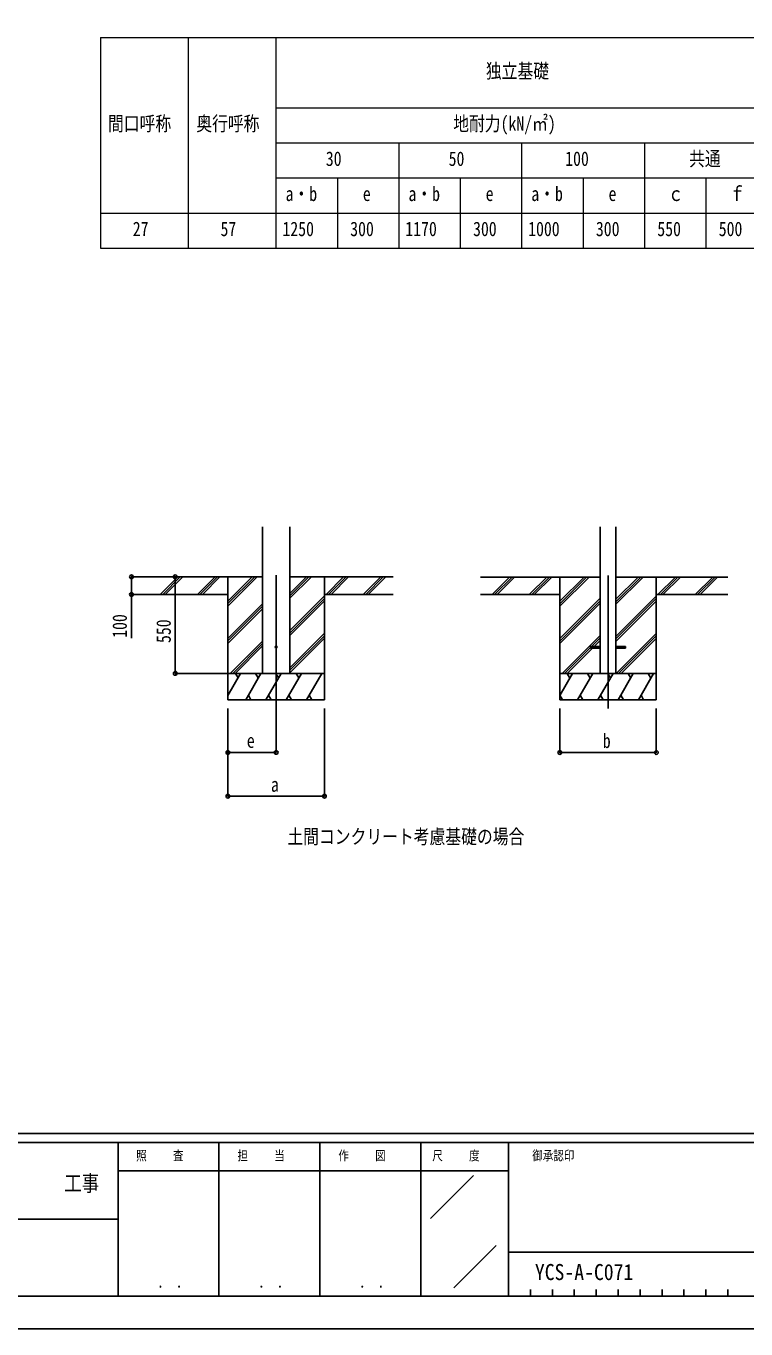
# Model space of a CAD drawing. Units: millimetres, scale not verified. Extents: x -10512 to 10512, y -7425 to 7425.
# Drawn here: x 2714 to 6816, y -7425 to -3 of the extents above; entities that cross this region are included whole.
import ezdxf
from ezdxf.enums import TextEntityAlignment as Align

# ---------------------------------------------------------------- set-up
doc = ezdxf.new("R2010")
doc.units = ezdxf.units.MM
doc.header["$LTSCALE"] = 30
doc.layers.add('0-1_TABLE1', color=7, linetype='Continuous', lineweight=18)
for name, color, linetype in [('0-2_USER1', 3, 'Continuous'), ('0-3_YKK_12', 2, 'Continuous'), ('0-4_YKK_13', 4, 'Continuous'), ('0-5_YKK_A1', 4, 'Continuous'), ('0-6_YKK_D', 6, 'Continuous'), ('0-7_YKK_ZWAK', 7, 'Continuous')]:
    doc.layers.add(name, color=color, linetype=linetype)
doc.styles.add('ＭＳ ゴシック', font='')
doc.styles.get('ＭＳ ゴシック').set_extended_font_data('MS Gothic')

msp = doc.modelspace()

# ---------------------------------------------------------------- linework, layer by layer
at = {"layer": '0-1_TABLE1'}
for p, q in [((3137.55, -68.6), (9737.55, -68.6)), ((3137.55, -68.6), (3137.55, -1268.6)), ((3637.55, -68.6), (3637.55, -1268.6)), ((4137.55, -468.6), (9737.55, -468.6)), ((4137.55, -668.6), (9737.55, -668.6)), ((4137.55, -868.6), (9737.55, -868.6)), ((4487.55, -868.6), (4487.55, -1268.6)), ((5187.55, -868.6), (5187.55, -1268.6)), ((5887.55, -868.6), (5887.55, -1268.6))]:
    msp.add_line(p, q, dxfattribs=at)
for points in [[(4137.55, -68.6), (4137.55, -468.6), (4137.55, -1068.6), (4137.55, -1268.6)], [(4837.55, -668.6), (4837.55, -1068.6), (4837.55, -1268.6)], [(5537.55, -668.6), (5537.55, -1068.6), (5537.55, -1268.6)], [(6237.55, -668.6), (6237.55, -1068.6), (6237.55, -1268.6)], [(6587.55, -868.6), (6587.55, -1068.6), (6587.55, -1268.6)], [(3137.55, -1068.6), (4137.55, -1068.6), (9737.55, -1068.6)], [(3137.55, -1268.6), (3637.55, -1268.6), (9037.55, -1268.6), (9737.55, -1268.6)]]:
    msp.add_lwpolyline(points, dxfattribs=at)
at = {"layer": '0-3_YKK_12'}
for p, q in [((4138.86, -3131.54), (4138.86, -3890.74)), ((6029.86, -3132.54), (6029.86, -3891.74))]:
    msp.add_line(p, q, dxfattribs=at)
at = {"layer": '0-4_YKK_13'}
for p, q in [((5929.86, -3537.25), (5929.86, -3546.25)), ((5929.86, -3537.25), (5984.66, -3537.25)), ((5929.86, -3546.25), (5984.66, -3546.25)), ((6075.06, -3537.25), (6129.86, -3537.25)), ((6075.06, -3546.25), (6129.86, -3546.25)), ((6129.86, -3537.25), (6129.86, -3546.25))]:
    msp.add_line(p, q, dxfattribs=at)
msp.add_circle((4138.86, -3540.75), 5, dxfattribs=at)
at = {"layer": '0-5_YKK_A1'}
for p, q in [((4061.11, -3690.75), (4061.11, -2855.39)), ((4216.61, -3690.75), (4216.61, -2855.39)), ((5984.66, -2856.39), (5984.66, -3691.75)), ((6075.06, -2856.39), (6075.06, -3691.75)), ((4061.11, -3140.75), (3412.9, -3140.75)), ((3479.59, -3239.34), (3578.19, -3140.75)), ((3492.33, -3240.75), (3592.33, -3140.75)), ((3506.47, -3240.75), (3606.47, -3140.75)), ((3691.72, -3239.34), (3790.32, -3140.75)), ((3704.46, -3240.75), (3804.46, -3140.75)), ((3718.6, -3240.75), (3818.6, -3140.75)), ((3863.86, -3140.75), (3863.86, -3840.74)), ((3863.86, -3307.63), (4030.74, -3140.75)), ((3863.86, -3293.48), (4016.59, -3140.75)), ((3863.86, -3279.34), (4002.45, -3140.75)), ((4216.61, -3263.24), (4339.1, -3140.75)), ((4216.61, -3249.1), (4324.96, -3140.75)), ((4216.61, -3234.96), (4310.82, -3140.75)), ((4216.61, -3140.75), (4804.47, -3140.75)), ((4413.86, -3140.75), (4413.86, -3840.74)), ((4422.95, -3240.75), (4522.95, -3140.75)), ((4437.09, -3240.75), (4537.09, -3140.75)), ((4451.24, -3240.75), (4551.24, -3140.75)), ((4635.08, -3240.75), (4735.09, -3140.75)), ((4649.23, -3240.75), (4749.23, -3140.75)), ((4663.37, -3240.75), (4763.37, -3140.75)), ((5984.66, -3141.75), (5303.9, -3141.75)), ((5370.59, -3240.34), (5469.19, -3141.75)), ((5383.33, -3241.75), (5483.33, -3141.75)), ((5397.47, -3241.75), (5497.47, -3141.75)), ((5582.72, -3240.34), (5681.32, -3141.75)), ((5595.46, -3241.75), (5695.46, -3141.75)), ((5609.6, -3241.75), (5709.61, -3141.75)), ((5754.86, -3141.75), (5754.86, -3841.74)), ((5754.86, -3308.63), (5921.74, -3141.75)), ((5754.86, -3294.48), (5907.6, -3141.75)), ((5754.86, -3280.34), (5893.45, -3141.75)), ((6075.06, -3296.79), (6230.11, -3141.75)), ((6075.06, -3282.65), (6215.96, -3141.75)), ((6075.06, -3268.51), (6201.82, -3141.75)), ((6075.06, -3141.75), (6713.06, -3141.75)), ((6304.86, -3141.75), (6304.86, -3841.74)), ((6313.95, -3241.75), (6413.95, -3141.75)), ((6328.09, -3241.75), (6428.1, -3141.75)), ((6342.24, -3241.75), (6442.24, -3141.75)), ((6526.08, -3241.75), (6626.09, -3141.75)), ((6540.23, -3241.75), (6640.23, -3141.75)), ((6554.37, -3241.75), (6654.37, -3141.75)), ((3863.86, -3240.75), (3412.9, -3240.75)), ((4216.61, -3447.09), (4413.86, -3249.84)), ((4216.61, -3461.23), (4413.86, -3263.98)), ((4413.86, -3240.75), (4804.47, -3240.75)), ((5754.86, -3241.75), (5303.9, -3241.75)), ((5754.86, -3492.47), (5984.66, -3262.67)), ((6075.06, -3480.64), (6304.86, -3250.84)), ((6075.06, -3494.78), (6304.86, -3264.98)), ((6304.86, -3241.75), (6713.06, -3241.75)), ((3863.86, -3491.47), (4061.11, -3294.22)), ((3863.86, -3505.61), (4061.11, -3308.37)), ((3863.86, -3519.76), (4061.11, -3322.51)), ((4216.61, -3475.37), (4413.86, -3278.13)), ((5754.86, -3506.61), (5984.66, -3276.82)), ((5754.86, -3520.76), (5984.66, -3290.96)), ((6075.06, -3508.92), (6304.86, -3279.13)), ((4216.61, -3659.22), (4413.86, -3461.97)), ((4216.61, -3673.36), (4413.86, -3476.11)), ((5767.71, -3691.75), (5984.66, -3474.81)), ((6076.08, -3691.75), (6304.86, -3462.97)), ((6090.22, -3691.75), (6304.86, -3477.11)), ((3876.71, -3690.75), (4061.11, -3506.35)), ((3890.86, -3690.75), (4061.11, -3520.5)), ((3905, -3690.75), (4061.11, -3534.64)), ((4216.61, -3687.5), (4413.86, -3490.26)), ((5781.86, -3691.75), (5929.86, -3543.75)), ((5796, -3691.75), (5941.5, -3546.25)), ((5936.36, -3537.25), (5984.66, -3488.95)), ((5950.5, -3537.25), (5984.66, -3503.09)), ((6104.37, -3691.75), (6304.86, -3491.26)), ((3863.86, -3816.19), (3936.28, -3690.74)), ((4413.86, -3690.75), (3863.86, -3690.75)), ((3921.28, -3716.73), (3906.28, -3690.75)), ((3965.15, -3840.74), (4051.75, -3690.74)), ((4036.75, -3716.73), (4021.75, -3690.74)), ((4080.62, -3840.74), (4167.22, -3690.74)), ((4152.22, -3716.73), (4137.22, -3690.75)), ((4196.09, -3840.74), (4282.69, -3690.75)), ((4267.69, -3716.73), (4252.69, -3690.74)), ((4311.56, -3840.74), (4398.16, -3690.75)), ((4368.16, -3690.75), (4368.16, -3690.74)), ((5754.86, -3817.19), (5827.28, -3691.74)), ((6304.86, -3691.75), (5754.86, -3691.75)), ((5812.28, -3717.73), (5797.28, -3691.75)), ((5856.15, -3841.74), (5942.75, -3691.74)), ((5927.75, -3717.73), (5912.75, -3691.74)), ((5971.62, -3841.74), (6058.23, -3691.74)), ((6043.22, -3717.73), (6028.22, -3691.75)), ((6087.09, -3841.74), (6173.69, -3691.75)), ((6158.69, -3717.73), (6143.69, -3691.74)), ((6202.56, -3841.74), (6289.16, -3691.75)), ((6274.16, -3717.73), (6259.16, -3691.74)), ((3863.86, -3840.74), (4413.86, -3840.74)), ((3980.15, -3814.77), (3995.15, -3840.74)), ((4095.62, -3814.77), (4110.62, -3840.74)), ((4211.09, -3814.76), (4226.09, -3840.74)), ((4326.56, -3814.77), (4341.56, -3840.74)), ((5754.86, -3841.74), (6304.86, -3841.74)), ((5755.68, -3815.76), (5770.68, -3841.74)), ((5871.15, -3815.77), (5886.15, -3841.74)), ((5986.62, -3815.77), (6001.62, -3841.74)), ((6102.09, -3815.76), (6117.09, -3841.74)), ((6217.56, -3815.77), (6232.56, -3841.74))]:
    msp.add_line(p, q, dxfattribs=at)
at = {"layer": '0-6_YKK_D'}
for p, q in [((3478.52, -3140.75), (3312.86, -3140.75)), ((3637.8, -3140.75), (3562.86, -3140.75)), ((3563.86, -3140.75), (3563.86, -3690.75)), ((3478.52, -3240.75), (3312.86, -3240.75)), ((3862.86, -3690.75), (3562.86, -3690.75)), ((3863.86, -3890.74), (3863.86, -4391.74)), ((3863.86, -3890.74), (3863.86, -4141.74)), ((4138.86, -3890.74), (4138.86, -4141.74)), ((4413.86, -3890.74), (4413.86, -4391.74)), ((5754.86, -3891.74), (5754.86, -4142.74)), ((6304.86, -3891.74), (6304.86, -4142.74)), ((3863.86, -4140.74), (4138.86, -4140.74)), ((5754.86, -4141.74), (6304.86, -4141.74)), ((3863.86, -4390.74), (4413.86, -4390.74))]:
    msp.add_line(p, q, dxfattribs=at)
msp.add_lwpolyline([(3313.86, -3140.75), (3313.86, -3240.75), (3313.86, -3489.25)], dxfattribs=at)
for centre in [(3313.86, -3140.75), (3563.86, -3140.75), (3313.86, -3240.75), (3563.86, -3690.75), (3863.86, -4140.74), (4138.86, -4140.74), (5754.86, -4141.74), (6304.86, -4141.74), (3863.86, -4390.74), (4413.86, -4390.74)]:
    msp.add_circle(centre, 10.62, dxfattribs=at)
at = {"layer": '0-7_YKK_ZWAK'}
for p, q in [((9737.55, -6312.5), (-9762.45, -6312.5)), ((3237.55, -6362.5), (-12.45, -6362.5)), ((3812.55, -6362.5), (3812.55, -7237.5)), ((4387.55, -6362.5), (4387.55, -7237.5)), ((4962.55, -6362.5), (4962.55, -7237.5)), ((5462.55, -6362.5), (4962.55, -6362.5)), ((8043.8, -6362.5), (5462.55, -6362.5)), ((5462.55, -6362.5), (5462.55, -7237.5)), ((4962.55, -6525), (3237.55, -6525)), ((4962.55, -6525), (5462.55, -6525)), ((5017.76, -6795.73), (5262.59, -6550.9)), ((-12.45, -6800), (3237.55, -6800)), ((5151.68, -7189.97), (5392.23, -6949.42)), ((5462.55, -6987.5), (8043.8, -6987.5)), ((-12.45, -7237.5), (3237.55, -7237.5)), ((3237.55, -7237.5), (4962.55, -7237.5)), ((4962.55, -7237.5), (5462.55, -7237.5)), ((5462.55, -7237.5), (8043.8, -7237.5)), ((5587.55, -7200), (5587.55, -7237.5)), ((5712.55, -7200), (5712.55, -7237.5)), ((5837.55, -7200), (5837.55, -7237.5)), ((5962.55, -7200), (5962.55, -7237.5)), ((6087.55, -7200), (6087.55, -7237.5)), ((6212.55, -7200), (6212.55, -7237.5)), ((6337.55, -7200), (6337.55, -7237.5)), ((6462.55, -7200), (6462.55, -7237.5)), ((6587.55, -7200), (6587.55, -7237.5)), ((6712.55, -7200), (6712.55, -7237.5))]:
    msp.add_line(p, q, dxfattribs=at)
msp.add_lwpolyline([(-10512.5, -7425), (10512.5, -7425), (10512.5, 7425), (-10512.5, 7425)], close=True, dxfattribs=at)
msp.add_lwpolyline([(4962.55, -6362.5), (3237.55, -6362.5), (3237.55, -7237.5)], dxfattribs=at)

# ---------------------------------------------------------------- texts
at = {"layer": '0-1_TABLE1', "style": 'ＭＳ ゴシック', "width": 0.8}
for s, p in [('独立基礎', (5333.55, -324.85)), ('間口呼称', (3180.55, -624.85)), ('奥行呼称', (3683.55, -624.85)), ('地耐力(kN/㎡)', (5147.55, -624.85)), ('30', (4421.55, -824.85)), ('50', (5121.55, -824.85)), ('100', (5785.55, -824.85)), ('共通', (6491.55, -824.85)), ('a・b', (4192.55, -1024.85)), ('e', (4632.55, -1024.85)), ('a・b', (4892.55, -1024.85)), ('e', (5332.55, -1024.85)), ('a・b', (5592.55, -1024.85)), ('e', (6032.55, -1024.85)), ('ｃ', (6370.55, -1024.85)), ('ｆ', (6720.55, -1024.85)), ('27', (3321.55, -1224.85)), ('57', (3821.55, -1224.85)), ('1250', (4174.55, -1224.85)), ('300', (4560.55, -1224.85)), ('1170', (4874.55, -1224.85)), ('300', (5260.55, -1224.85)), ('1000', (5574.55, -1224.85)), ('300', (5960.55, -1224.85)), ('550', (6310.55, -1224.85)), ('500', (6660.55, -1224.85))]:
    msp.add_text(s, height=82.48, dxfattribs=at).set_placement(p, align=Align.BOTTOM_LEFT)
at = {"layer": '0-2_USER1', "style": 'ＭＳ ゴシック'}
for s, height, width, p in [('土間コンクリート考慮基礎の場合', 82.48, 0.8, (4202.52, -4686.42)), ('YCS-A-C071', 91.64, 0.9, (5612.76, -7174.26))]:
    msp.add_text(s, height=height, dxfattribs=dict(at, width=width)).set_placement(p, align=Align.BOTTOM_LEFT)
at = {"layer": '0-6_YKK_D', "style": 'ＭＳ ゴシック', "width": 0.8}
for s, p in [('100', (3312.86, -3488.25)), ('550', (3562.86, -3517.75))]:
    msp.add_text(s, height=82.48, rotation=90, dxfattribs=at).set_placement(p, align=Align.BOTTOM_LEFT)
for s, p in [('e', (3971.36, -4139.74)), ('b', (5999.86, -4140.74)), ('a', (4108.86, -4389.74))]:
    msp.add_text(s, height=82.48, dxfattribs=at).set_placement(p, align=Align.BOTTOM_LEFT)
at = {"layer": '0-7_YKK_ZWAK', "style": 'ＭＳ ゴシック', "width": 0.8}
for s, height, p in [('照     査', 54.99, (3341.05, -6481.25)), ('担     当', 54.99, (3918.05, -6481.25)), ('作     図', 54.99, (4493.05, -6481.25)), ('尺     度', 54.99, (5028.55, -6481.25)), ('御承認印', 54.99, (5597.85, -6481.25)), ('工事', 91.64, (2930.83, -6668.66)), ('． ．', 64.79, (3462.5, -7210.88)), ('． ．', 64.79, (4037.5, -7210.88)), ('． ．', 64.79, (4612.5, -7210.88))]:
    msp.add_text(s, height=height, dxfattribs=at).set_placement(p, align=Align.BOTTOM_LEFT)

doc.saveas('drawing.dxf')
